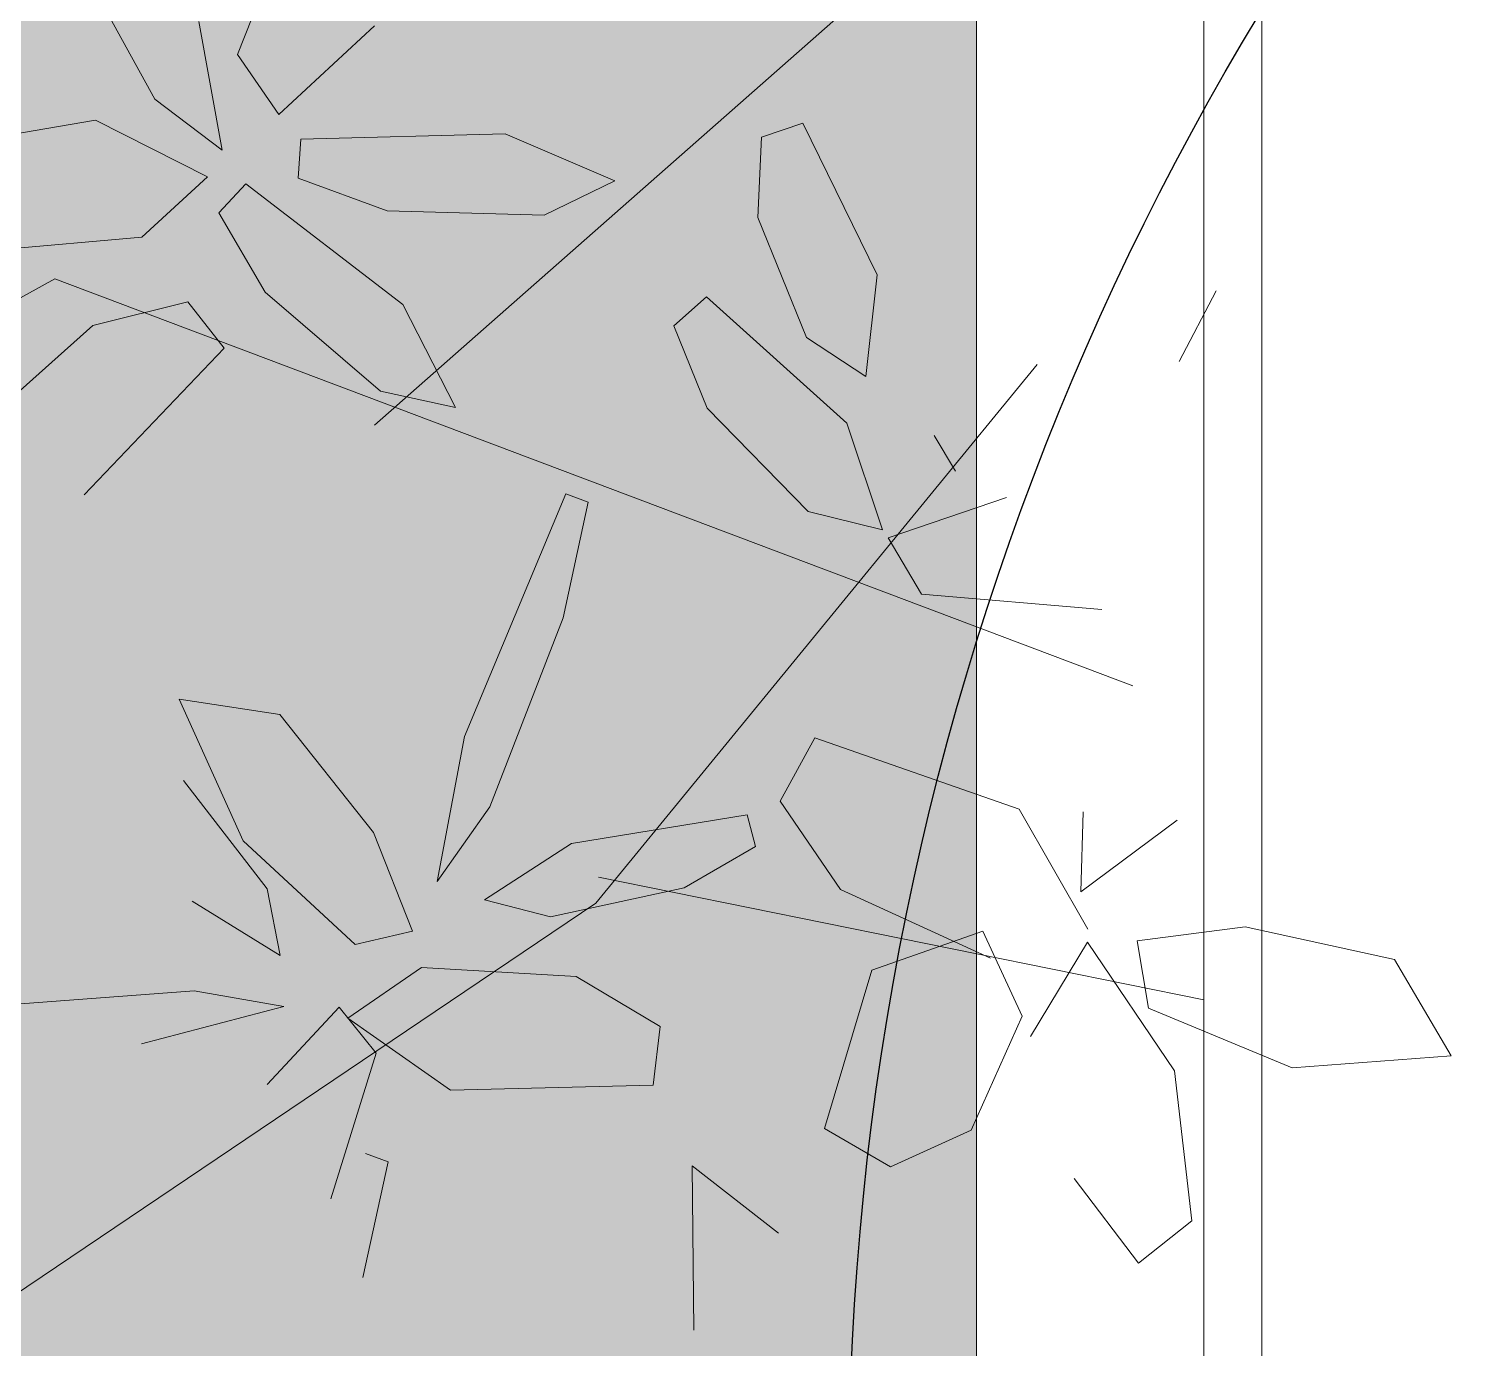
# Model space of a CAD drawing. Header units: metres. Extents: x 349703 to 349913, y 9282546 to 9282694.
# Drawn here: x 349747.349 to 349747.983, y 9282639.126 to 9282639.706 of the extents above; entities that cross this region are included whole.
import ezdxf

# ---------------------------------------------------------------- set-up
doc = ezdxf.new("R2010")
doc.units = ezdxf.units.M
doc.header["$LTSCALE"] = 0.25
for name, color, linetype, lineweight in [('AREA-VERDE', 3, 'CONTINUOUS', 9), ('ARQ-FONDO', 253, 'CONTINUOUS', 9), ('LLORAD-TEXTO', 1, 'CONTINUOUS', 25)]:
    doc.layers.add(name, color=color, linetype=linetype, lineweight=lineweight)

# ---------------------------------------------------------------- blocks, each defined once
blk = doc.blocks.new('PLAZA CENTRAL')
at = {"layer": 'ARQ-FONDO'}
blk.add_lwpolyline([(349596.63947, 9282641.11693), (349621.08171, 9282641.11693), (349621.08171, 9282622.88544), (349596.63947, 9282622.88544)], close=True, dxfattribs=at)
blk = doc.blocks.new('WAKDOQ')
at = {"layer": 'AREA-VERDE', "lineweight": 0, "true_color": 0xc4e4b2, "transparency": 33554687}
h = blk.add_hatch(color=3, dxfattribs=at)
h.dxf.hatch_style = 1
h.paths.add_polyline_path([(349597.51754, 9282641.01693), (349595.38259, 9282641.01693), (349595.38259, 9282637.29604), (349597.51754, 9282637.29604)])
at = {"layer": 'ARQ-FONDO'}
for points in [[(349595.28259, 9282647.28263), (349597.61754, 9282647.28263), (349597.61754, 9282598.19009), (349595.28259, 9282598.19009)], [(349595.38259, 9282641.01693), (349597.51754, 9282641.01693), (349597.51754, 9282637.29604), (349595.38259, 9282637.29604)]]:
    blk.add_lwpolyline(points, close=True, dxfattribs=at)
blk = doc.blocks.new('ARR2')
at = {"layer": 'ARQ-FONDO', "lineweight": 5}
for p, q in [((2741.85837, 1215.08377), (2741.90204, 1215.19499)), ((2741.75214, 1215.15268), (2741.80575, 1215.05535)), ((2741.84857, 1215.0229), (2741.83371, 1215.10464)), ((2741.94544, 1214.84806), (2742.24219, 1215.10938)), ((2741.94551, 1215.10194), (2741.88459, 1215.04555)), ((2741.88459, 1215.04555), (2741.85837, 1215.08377)), ((2741.80575, 1215.05535), (2741.84857, 1215.0229)), ((2741.76797, 1215.04192), (2741.64104, 1215.02036)), ((2741.83929, 1215.00605), (2741.76797, 1215.04192)), ((2742.21776, 1215.04004), (2742.19146, 1215.03107)), ((2742.26516, 1214.94374), (2742.21776, 1215.04004)), ((2741.89858, 1215.02997), (2741.89684, 1215.00505)), ((2742.02863, 1215.03331), (2741.89858, 1215.02997)), ((2742.09834, 1215.0034), (2742.02863, 1215.03331)), ((2742.19146, 1215.03107), (2742.18913, 1214.98001)), ((2741.79747, 1214.96755), (2741.83929, 1215.00605)), ((2741.89684, 1215.00505), (2741.95341, 1214.98426)), ((2742.0533, 1214.98149), (2742.09834, 1215.0034)), ((2741.86358, 1215.00139), (2741.8465, 1214.98315)), ((2741.96351, 1214.9248), (2741.86358, 1215.00139)), ((2741.95341, 1214.98426), (2742.0533, 1214.98149)), ((2741.8465, 1214.98315), (2741.8759, 1214.93262)), ((2742.18913, 1214.98001), (2742.22004, 1214.90385)), ((2741.69942, 1214.95896), (2741.79747, 1214.96755)), ((2741.36929, 1214.73585), (2741.74216, 1214.94111)), ((2741.74216, 1214.94111), (2742.42773, 1214.68233)), ((2742.25786, 1214.87905), (2742.26516, 1214.94374)), ((2741.8759, 1214.93262), (2741.94928, 1214.86966)), ((2742.15656, 1214.92957), (2742.13573, 1214.91118)), ((2742.24568, 1214.84939), (2742.15656, 1214.92957)), ((2742.45704, 1214.88849), (2742.4807, 1214.93345)), ((2741.8267, 1214.92657), (2741.76631, 1214.91135)), ((2741.84982, 1214.89702), (2741.8267, 1214.92657)), ((2741.99701, 1214.8592), (2741.96351, 1214.9248)), ((2741.76631, 1214.91135), (2741.69284, 1214.84585)), ((2742.13573, 1214.91118), (2742.15693, 1214.85892)), ((2742.22004, 1214.90385), (2742.25786, 1214.87905)), ((2741.76095, 1214.80386), (2741.84982, 1214.89702)), ((2742.08628, 1214.54424), (2742.36675, 1214.88661)), ((2741.94928, 1214.86966), (2741.99701, 1214.8592)), ((2742.15693, 1214.85892), (2742.22118, 1214.79317)), ((2742.26842, 1214.78162), (2742.24568, 1214.84939)), ((2742.30135, 1214.84145), (2742.31492, 1214.81882)), ((2742.00261, 1214.65008), (2742.06707, 1214.80443)), ((2742.06707, 1214.80443), (2742.0814, 1214.79919)), ((2742.34723, 1214.80218), (2742.27201, 1214.77639)), ((2742.0814, 1214.79919), (2742.0654, 1214.72553)), ((2742.22118, 1214.79317), (2742.26842, 1214.78162)), ((2742.27201, 1214.77639), (2742.29324, 1214.74053)), ((2742.29324, 1214.74053), (2742.40785, 1214.73096)), ((2742.0654, 1214.72553), (2742.01878, 1214.60541)), ((2741.82126, 1214.6739), (2741.8852, 1214.66408)), ((2741.86195, 1214.58381), (2741.82126, 1214.6739)), ((2741.8852, 1214.66408), (2741.94489, 1214.58911)), ((2741.98523, 1214.55804), (2742.00261, 1214.65008)), ((2742.22544, 1214.64929), (2742.20338, 1214.6091)), ((2742.35535, 1214.60391), (2742.22544, 1214.64929)), ((2741.82394, 1214.62225), (2741.87722, 1214.55336)), ((2742.20338, 1214.6091), (2742.24171, 1214.55289)), ((2742.01878, 1214.60541), (2741.98523, 1214.55804)), ((2742.07065, 1214.58208), (2742.1825, 1214.60041)), ((2742.1825, 1214.60041), (2742.18774, 1214.58022)), ((2742.39908, 1214.5276), (2742.35535, 1214.60391)), ((2742.39611, 1214.60225), (2742.39449, 1214.55147)), ((2742.39449, 1214.55147), (2742.45573, 1214.59705)), ((2741.93315, 1214.518), (2741.86195, 1214.58381)), ((2741.94489, 1214.58911), (2741.96966, 1214.52649)), ((2742.01547, 1214.54621), (2742.07065, 1214.58208)), ((2742.18774, 1214.58022), (2742.14244, 1214.55398)), ((2741.87722, 1214.55336), (2741.88558, 1214.51098)), ((2742.14244, 1214.55398), (2742.05733, 1214.53552)), ((2742.08796, 1214.56071), (2742.47282, 1214.48268)), ((2741.55017, 1214.18297), (2742.08628, 1214.54424)), ((2741.88558, 1214.51098), (2741.82946, 1214.54536)), ((2742.05733, 1214.53552), (2742.01547, 1214.54621)), ((2742.24171, 1214.55289), (2742.33714, 1214.5093)), ((2741.96966, 1214.52649), (2741.93315, 1214.518)), ((2742.33221, 1214.52633), (2742.26178, 1214.50162)), ((2742.35719, 1214.4723), (2742.33221, 1214.52633)), ((2742.49912, 1214.5291), (2742.43029, 1214.5202)), ((2742.59412, 1214.50841), (2742.49912, 1214.5291)), ((2742.39885, 1214.51946), (2742.36267, 1214.45938)), ((2742.45417, 1214.43767), (2742.39885, 1214.51946)), ((2742.43029, 1214.5202), (2742.43769, 1214.47738)), ((2742.6301, 1214.44712), (2742.59412, 1214.50841)), ((2741.97536, 1214.50323), (2741.92844, 1214.47113)), ((2742.07362, 1214.49765), (2741.97536, 1214.50323)), ((2742.26178, 1214.50162), (2742.23151, 1214.40093)), ((2742.1271, 1214.46576), (2742.07362, 1214.49765)), ((2741.70222, 1214.47891), (2741.83071, 1214.4885)), ((2741.83071, 1214.4885), (2741.88791, 1214.47859)), ((2741.88791, 1214.47859), (2741.79735, 1214.45469)), ((2741.87722, 1214.42881), (2741.92309, 1214.47811)), ((2741.92309, 1214.47811), (2741.94646, 1214.4488)), ((2741.92844, 1214.47113), (2741.99387, 1214.42539)), ((2742.32484, 1214.39988), (2742.35719, 1214.4723)), ((2742.43769, 1214.47738), (2742.52896, 1214.43959)), ((2742.12258, 1214.42851), (2742.1271, 1214.46576)), ((2741.94646, 1214.4488), (2741.91769, 1214.35622)), ((2742.52896, 1214.43959), (2742.6301, 1214.44712)), ((2742.46515, 1214.34227), (2742.45417, 1214.43767)), ((2741.99387, 1214.42539), (2742.12258, 1214.42851)), ((2742.23151, 1214.40093), (2742.27365, 1214.37661)), ((2742.27365, 1214.37661), (2742.32484, 1214.39988)), ((2741.95408, 1214.37984), (2741.93808, 1214.30617)), ((2741.93975, 1214.38507), (2741.95408, 1214.37984)), ((2742.14741, 1214.37727), (2742.14843, 1214.27267)), ((2742.20227, 1214.33443), (2742.14741, 1214.37727)), ((2742.39038, 1214.36911), (2742.43132, 1214.31528)), ((2742.43132, 1214.31528), (2742.46515, 1214.34227))]:
    blk.add_line(p, q, dxfattribs=at)

msp = doc.modelspace()

# ---------------------------------------------------------------- linework, layer by layer
at = {"layer": 'LLORAD-TEXTO'}
msp.add_circle((349748.96, 9282639.065), 1.25, dxfattribs=at)

# ---------------------------------------------------------------- block references
at = {"layer": 'ARQ-FONDO'}
for name, p in [('WAKDOQ', (150.24868, 0)), ('PLAZA CENTRAL', (151.2522, 0))]:
    msp.add_blockref(name, p, dxfattribs=at)
at = {"layer": 'ARQ-FONDO', "xscale": 0.6917913537138002, "yscale": 0.6917913537138002, "zscale": 0.6917913537138002}
msp.add_blockref('ARR2', (347850.64723, 9281799.11043), dxfattribs=at)

doc.saveas('drawing.dxf')
